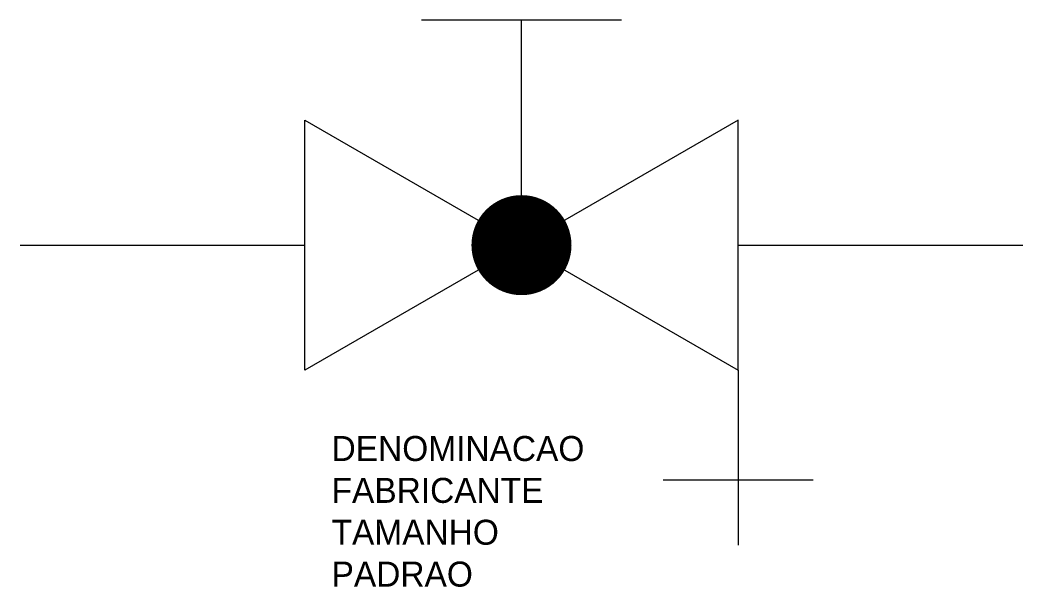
# Model space of a CAD drawing. Extents: x 94 to 294, y 115 to 228.
import ezdxf

# ---------------------------------------------------------------- set-up
doc = ezdxf.new("R2010")
doc.units = 0
doc.layers.add('TUPY', color=3, linetype='CONTINUOUS')

msp = doc.modelspace()

# ---------------------------------------------------------------- linework, layer by layer
at = {"layer": 'TUPY', "color": 0}
for p, q in [((214.27, 228.02), (174.27, 228.02)), ((194.27, 183.02), (194.27, 228.02)), ((94.06, 183.02), (150.97, 183.02)), ((237.58, 183.02), (294.49, 183.02)), ((237.58, 158.02), (237.58, 123.02)), ((252.58, 136.02), (222.58, 136.02))]:
    msp.add_line(p, q, dxfattribs=at)
for points in [[(150.97, 158.02), (150.97, 208.02), (194.27, 183.02)], [(237.58, 158.02), (237.58, 208.02), (194.27, 183.02)]]:
    msp.add_lwpolyline(points, close=True, dxfattribs=at)
at = {"layer": 'TUPY', "color": 0, "const_width": 10}
msp.add_lwpolyline([(189.27, 183.02, 1), (199.27, 183.02, 1)], format="xyb", close=True, dxfattribs=at)

# ---------------------------------------------------------------- texts
at = {"layer": 'TUPY', "color": 0, "flags": 1}
for tag, p, s in [('DENOMINACAO', (156.32, 139.86), 'VALVULA DE DESCARGA'), ('FABRICANTE', (156.32, 131.49), ''), ('TAMANHO', (156.32, 123.12), ''), ('PADRAO', (156.32, 114.75), '')]:
    msp.add_attdef(tag, p, s, height=5, dxfattribs=at)

doc.saveas('drawing.dxf')
